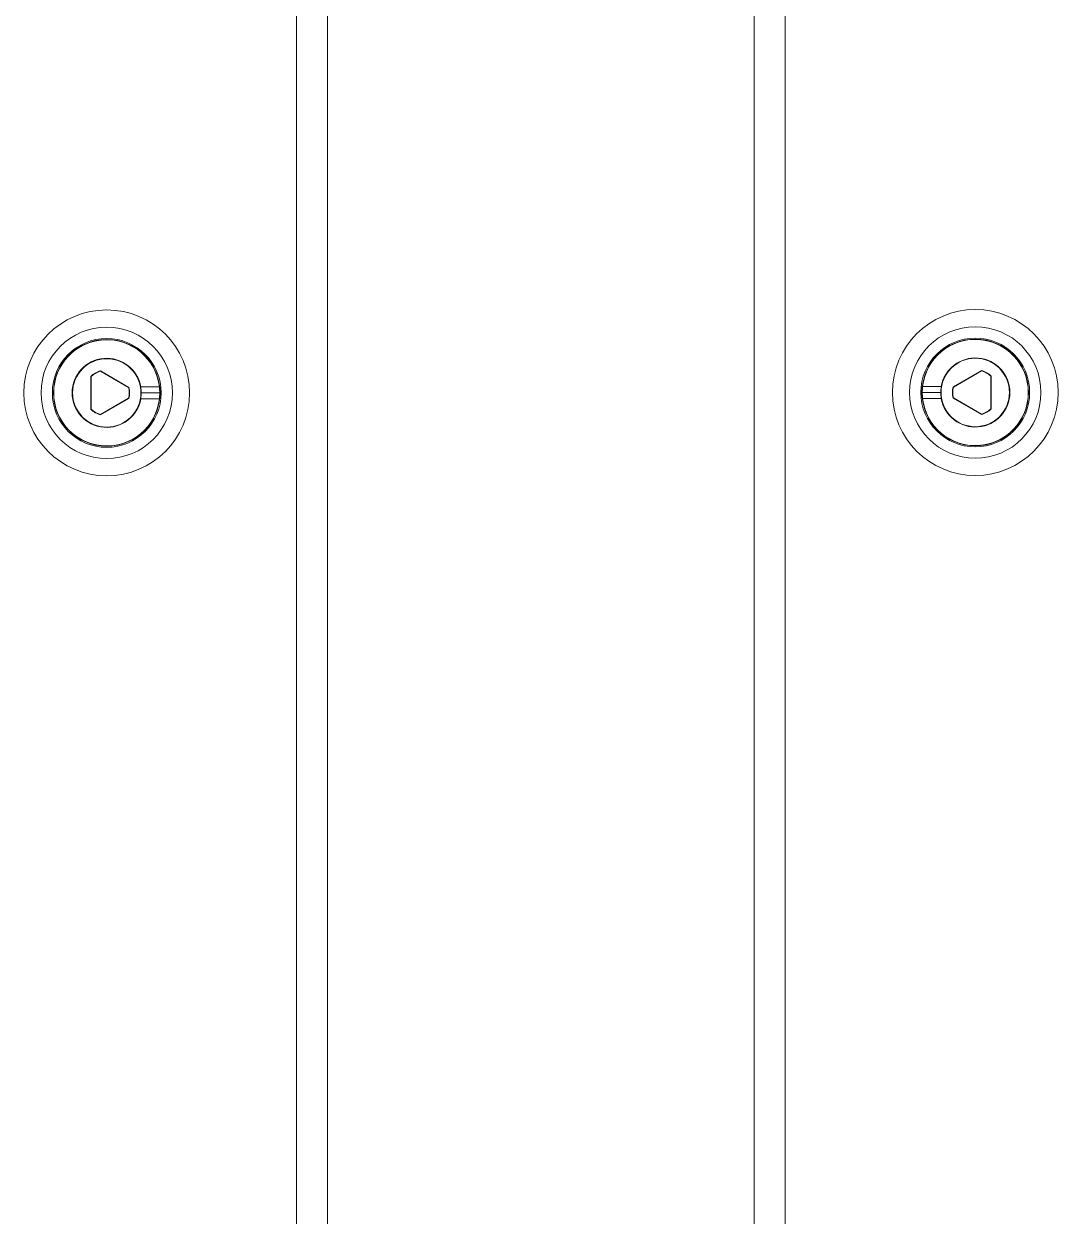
# Model space of a CAD drawing. Extents: x 1.3 to 36.8, y 1.2 to 24.4.
# Drawn here: x 17.1414 to 17.2877, y 21.4876 to 21.6561 of the extents above; entities that cross this region are included whole.
import ezdxf

# ---------------------------------------------------------------- set-up
doc = ezdxf.new("R2010")
doc.units = 0
doc.header["$LTSCALE"] = 96
doc.header["$MEASUREMENT"] = 0

msp = doc.modelspace()

# ---------------------------------------------------------------- linework, layer by layer
at = {"color": 7, "linetype": 'Continuous', "lineweight": 15}
for p, q in [((17.17998077159382, 20.80044883645295), (17.17998077159382, 22.09503213293674)), ((17.24906410277822, 22.09503213293674), (17.24906410277822, 20.80044883645295)), ((17.18435576315736, 20.79840865340988), (17.18435576315736, 22.0806571082763)), ((17.24468911121471, 22.0806571082763), (17.24468911121471, 20.79840865340988)), ((17.15091583258575, 21.60626574799488), (17.15097034306569, 21.60624247715322)), ((17.15091583258575, 21.60626574799488), (17.15091583258575, 21.60161099300412)), ((17.15097034306569, 21.60624247715322), (17.15097034306569, 21.60163436162243)), ((17.15225625262039, 21.60698489522331), (17.15226334142719, 21.60704375676396)), ((17.15624700641081, 21.60468078856959), (17.15225625262039, 21.60698489522331)), ((17.15629442808392, 21.6047163792686), (17.15226334142719, 21.60704375676396)), ((17.27683364789698, 21.60709587171606), (17.27280251235192, 21.6047684942207)), ((17.27684073670378, 21.60703691239877), (17.27284998291333, 21.60473290352169)), ((17.27683364789698, 21.60709587171606), (17.27684073670378, 21.60703691239877)), ((17.27818115673838, 21.60631786294698), (17.27812659737015, 21.60629459210532)), ((17.27812659737015, 21.60168637879789), (17.27812659737015, 21.60629459210532)), ((17.27818115673838, 21.60166310795623), (17.27818115673838, 21.60631786294698)), ((17.15629442808392, 21.6047163792686), (17.15624700641081, 21.60468078856959)), ((17.15797168866266, 21.60477172085), (17.16061141365245, 21.60477172085)), ((17.16064328883891, 21.6039383704995), (17.15803602569548, 21.6039383704995)), ((17.26845365159693, 21.6039904854516), (17.27106096362866, 21.6039904854516)), ((17.26848555122754, 21.6048238358021), (17.27112527621733, 21.6048238358021)), ((17.27280251235192, 21.6047684942207), (17.27284998291333, 21.60473290352169)), ((17.15225625262039, 21.60089194355233), (17.15624700641081, 21.60319595242941)), ((17.15226334142719, 21.60083308201167), (17.15629442808392, 21.60316045950704)), ((17.15629442808392, 21.60316045950704), (17.15624700641081, 21.60319595242941)), ((17.16061141365245, 21.60310502014898), (17.15797168866266, 21.60310502014898)), ((17.27112527621733, 21.60315713510109), (17.26848555122754, 21.60315713510109)), ((17.27280251235192, 21.60321247668251), (17.27284998291333, 21.60324806738151)), ((17.27280251235192, 21.60321247668251), (17.27683364789698, 21.60088509918713)), ((17.27284998291333, 21.60324806738151), (17.27684073670378, 21.60094405850445)), ((17.15091583258575, 21.60161099300412), (17.15097034306569, 21.60163436162243)), ((17.15226334142719, 21.60083308201167), (17.15225625262039, 21.60089194355233)), ((17.27684073670378, 21.60094405850445), (17.27683364789698, 21.60088509918713)), ((17.27818115673838, 21.60166310795623), (17.27812659737015, 21.60168637879789))]:
    msp.add_line(p, q, dxfattribs=at)
at = {"color": 7, "linetype": 'Continuous', "lineweight": 15, "extrusion": (-3.425385701860357e-15, 7.543502121633956e-15, -1)}
for radius in [0.01171874968276083, 0.009290064028950586]:
    msp.add_circle((-17.15315785722666, 21.60393839991615), radius, dxfattribs=at)
at = {"color": 7, "linetype": 'Continuous', "lineweight": 15, "extrusion": (2.438091212180734e-29, -3.491483361109382e-15, -1)}
for radius in [0.01171874968276083, 0.009290064028950586]:
    msp.add_circle((-17.27593910394839, 21.60399048326696), radius, dxfattribs=at)
at = {"color": 7, "linetype": 'Continuous', "lineweight": 15}
for centre, radius in [((17.15315785722666, 21.60393839991615), 0.007689468295774853), ((17.15315785722666, 21.60393839991615), 0.007533218300002778), ((17.27593910394839, 21.60399048326696), 0.007689468295774853), ((17.27593910394839, 21.60399048326696), 0.007533218300003074), ((17.15315785722666, 21.60393839991615), 0.004830873612198913), ((17.27593910394839, 21.60399048326696), 0.004830873612198913)]:
    msp.add_circle(centre, radius, dxfattribs=at)
for centre, radius, start, end in [((17.15315785722666, 21.60393839991615), 0.007499999796966836, 6.379370208453726, 353.6206297915463), ((17.27593910394839, 21.60399048326696), 0.007499999796966836, 186.3793702084537, 173.6206297915463), ((17.15315785722666, 21.60393839991615), 0.004885416534412949, 9.821292738838522, 350.1787072611614), ((17.27593910394839, 21.60399048326696), 0.004885416534413043, 189.8212927388385, 170.1787072611615), ((17.15315813676654, 21.60393805623273), 0.003232039136324537, 106.0723903306046, 133.929587925591), ((17.15315929504877, 21.60393615830149), 0.003179719709349107, 106.4991212223128, 133.5044062772021), ((17.27593807542323, 21.60398868469537), 0.00323367611820248, 46.0792328721087, 73.92163650766234), ((17.27593996011259, 21.60399197645395), 0.003175440337032503, 46.47988871023468, 73.52064622575722), ((17.15315700064534, 21.60393842021949), 0.00317795438135665, 346.4890774842906, 13.51092251570935), ((17.15315792844763, 21.60393842220792), 0.003231540798515173, 346.069751472531, 13.93024852746894), ((17.27593929729844, 21.60399046709637), 0.003231833226990874, 166.0698606273845, 193.9301393726155), ((17.27593971029376, 21.60399051322003), 0.003177678572220496, 166.4882896286398, 193.5117103713602), ((17.15315759386266, 21.60393819405723), 0.003231316795633866, 226.0714402810549, 253.9339374074325), ((17.15315695214284, 21.60393669570281), 0.003175216760163837, 226.4767587191914, 253.52090302519), ((17.27593873139733, 21.60399104605778), 0.003232302817577702, 286.073278736086, 313.9280674896189), ((17.27593957512968, 21.60398996885681), 0.003176422839810184, 286.4813529024042, 313.5128586733148)]:
    msp.add_arc(centre, radius, start, end, dxfattribs=at)
for centre, major_axis, ratio, start_param, end_param in [((17.15315785722666, 21.60398097407756), (2.193800637270765e-13, 0.004878515683862274), 0.9999619201642614, 4.703662001864876, 4.875197387873804), ((17.15315785722666, 21.60389582575478), (-2.195280934596858e-13, 0.004878515683862571), 0.9999619201641704, 4.549580572895588, 4.7211159589045), ((17.15315785722666, 21.60406909882143), (5.16623766806678e-14, 0.007487735267797915), 0.9998476487487261, 4.694933028975691, 4.806365285859679), ((17.15315785722666, 21.6038077010109), (-5.181040641327717e-14, 0.007487735267797915), 0.9998476487487261, 4.618412674909669, 4.729844931793656), ((17.27593910394839, 21.60412118217222), (3.241851144145058e-14, 0.007487735267797915), 0.9998476487487458, 1.476820021331186, 1.588252278215137), ((17.27593910394839, 21.6038597843617), (-3.241851144145057e-14, 0.007487735267798211), 0.9998476487487064, 1.553340375374657, 1.664772632258642), ((17.27593910394839, 21.60403305742835), (0, 0.004878515683862571), 0.999961920164231, 1.407987919350773, 1.57952330535963), ((17.27593910394839, 21.60394790910558), (0, 0.004878515683862274), 0.999961920164231, 1.562069348230163, 1.73360473423902)]:
    msp.add_ellipse(centre, major_axis=major_axis, ratio=ratio, start_param=start_param, end_param=end_param, dxfattribs=at)

doc.saveas('drawing.dxf')
